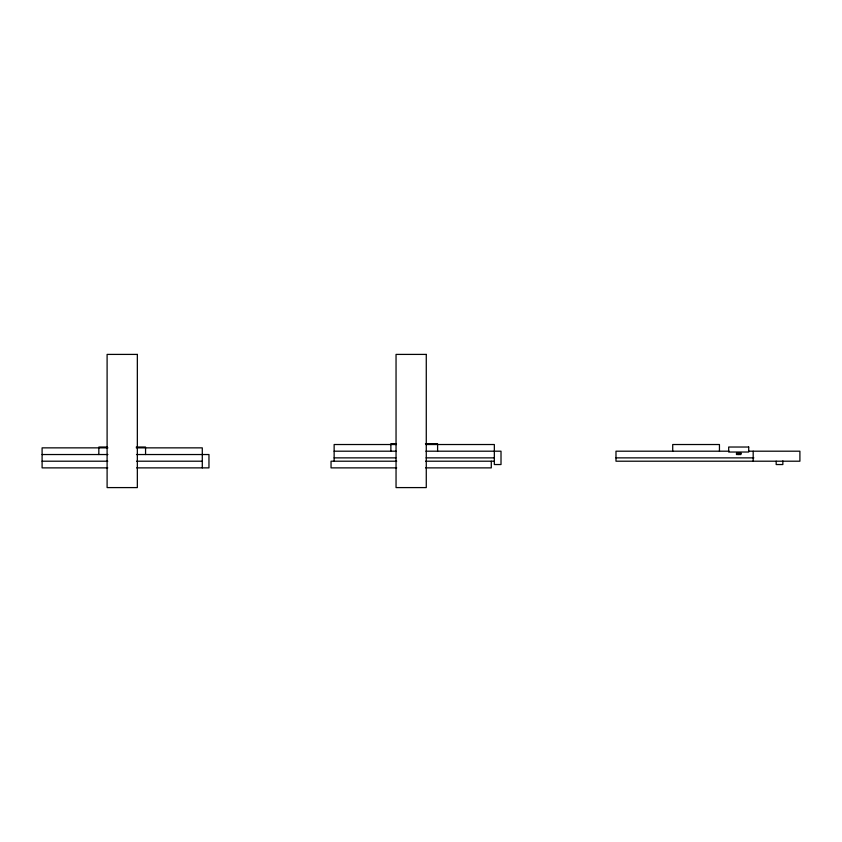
<?xml version="1.0" encoding="UTF-8"?>
<svg xmlns="http://www.w3.org/2000/svg" width="842" height="842" viewBox="0 0 842 842"><rect width="100%" height="100%" fill="white"/><g stroke="black" fill="none" stroke-linecap="round" stroke-linejoin="round"><path stroke-width="1.26" d="M390.867 443.681L396.477 443.681M425.452 443.681L437.587 443.681M396.477 444.523L334.137 444.523L334.137 461.205M425.915 444.523L494.338 444.523L494.338 464.542L501.011 464.542L501.011 451.196L425.915 451.196M98.83 447.028L107.323 447.028M136.288 447.028L145.55 447.028M107.923 447.86L42.1 447.86L42.1 467.878L107.776 467.878M136.299 447.86L202.29 447.86L202.29 467.878M334.137 451.196L396.066 451.196M729.119 451.196L615.986 451.196L615.986 461.205L799.9 461.205L799.9 451.196L748.601 451.196M42.1 454.533L107.923 454.533M136.478 454.533L208.963 454.533L208.963 467.878L136.667 467.878M334.137 457.869L395.856 457.869M426.052 457.869L494.338 457.869M615.986 457.869L753.853 457.869M42.1 461.205L107.776 461.205M136.636 461.205L202.343 461.205M396.708 461.205L331.043 461.205L331.043 467.878L396.708 467.878M425.61 461.205L494.338 461.205M425.61 467.878L491.286 467.878L491.286 461.205M782.849 460.9L782.849 464.542L776.177 464.542L776.177 461.205M753.18 451.196L753.18 461.205M738.718 453.238L738.718 454.533M719.447 451.196L719.447 444.523L672.716 444.523L672.716 451.196M437.598 444.523L437.598 451.196M390.877 444.523L390.877 451.196M145.561 447.86L145.561 454.533M98.83 447.86L98.83 454.533M137.341 354.408L107.102 354.408L107.102 487.592L137.341 487.592L137.341 354.408M426.273 354.408L396.045 354.408L396.045 487.592L426.273 487.592L426.273 354.408M748.717 447.028L728.688 447.028L728.688 452.028L748.717 452.028L748.717 447.028M740.96 453.238L736.466 453.238L736.466 454.533L740.96 454.533L740.96 453.238"/></g></svg>
